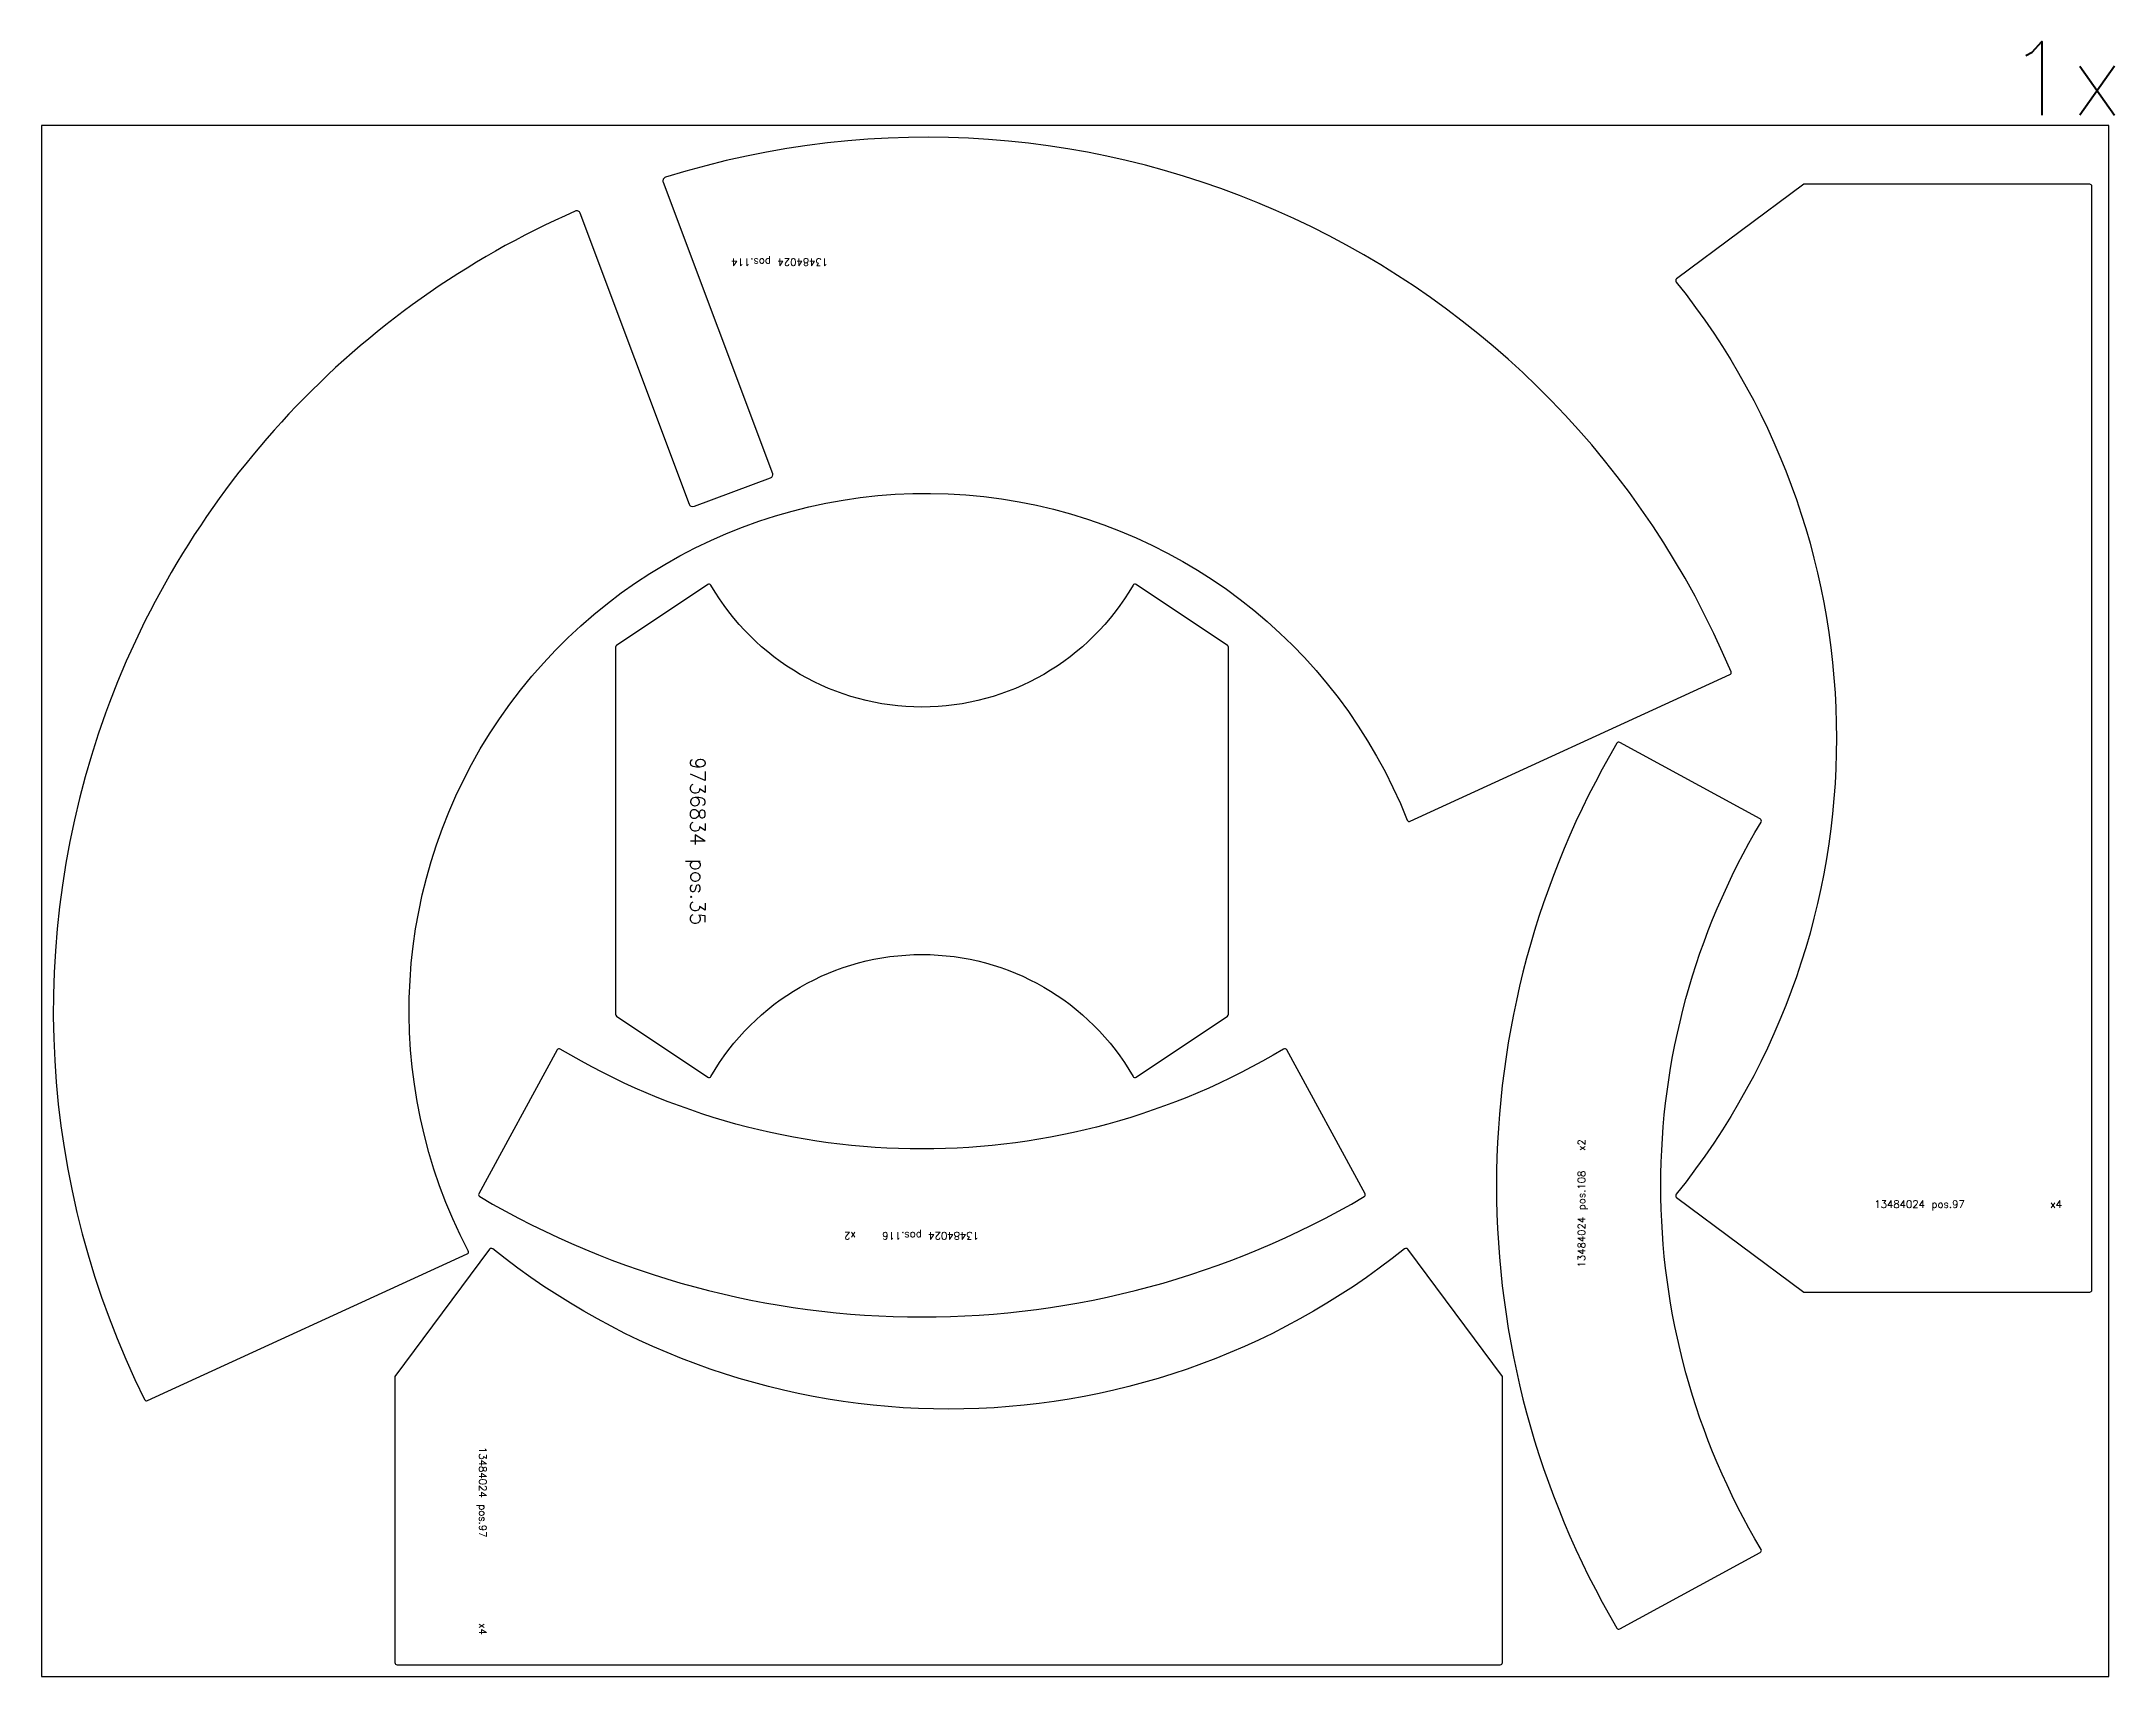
# Model space of a CAD drawing. Header units: millimetres. Extents: x 0 to 11625, y 0 to 2236.
# Drawn here: x 5880 to 8688, y 0 to 2214 of the extents above; entities that cross this region are included whole.
import ezdxf

# ---------------------------------------------------------------- set-up
doc = ezdxf.new("R2010")
doc.units = ezdxf.units.MM
for name, color, linetype in [('--NestedParts--', 7, 'Continuous'), ('9736864', 7, 'Continuous'), ('sheet', 24, 'Continuous'), ('Texto', 7, 'Continuous')]:
    doc.layers.add(name, color=color, linetype=linetype)
doc.styles.get("Standard").update_dxf_attribs({"font": 'txt.shx'})

msp = doc.modelspace()

# ---------------------------------------------------------------- linework, layer by layer
at = {"layer": '--NestedParts--', "color": 7}
for points in [[(6456.6, 572.1, 0.42971), (6458, 576.2, -1.054053), (7729.7, 1159.5, 0.42971), (7733.8, 1157.9), (8166.8, 1356.5, 0.405054), (8168.3, 1360.4, 0.386586), (6725.2, 2029.8, 0.430484), (6722, 2023.3), (6869.9, 1628.9, -0.414214), (6866.9, 1622.5), (6763.9, 1583.9, -0.414214), (6757.5, 1586.8), (6609.6, 1981.2, 0.430484), (6602.9, 1984, 0.428204), (6019.7, 374.9, 0.405054), (6023.6, 373.5)], [(8654, 520.4, 0.414214), (8657, 523.4), (8657, 2017.4, 0.414214), (8654, 2020.4), (8267, 2020.4), (8094.5, 1892.3, 0.425123), (8094, 1888, -0.351498), (8094, 652.9, 0.425123), (8094.5, 648.6), (8267, 520.4)], [(8207.8, 168.1, 0.425912), (8209, 172.2, -0.275943), (8209, 1156.9, 0.425912), (8207.8, 1161.1), (8017.6, 1264.7, 0.404734), (8013.6, 1263.6, 0.272017), (8013.6, 65.6, 0.404734), (8017.6, 64.4)], [(7566.5, 848.3, 0.425775), (7562.3, 849.4, -0.275986), (6582.7, 849.4, 0.425775), (6578.5, 848.3), (6472.4, 653.7, 0.404893), (6473.5, 649.7, 0.272016), (7671.5, 649.7, 0.404893), (7672.6, 653.7)], [(6358.7, 19, 0.414214), (6361.7, 16), (7855.7, 16, 0.414214), (7858.7, 19), (7858.7, 406), (7730.5, 578.5, 0.425123), (7726.2, 579.1, -0.351498), (6491.1, 579.1, 0.425123), (6486.8, 578.5), (6358.7, 406)]]:
    msp.add_lwpolyline(points, format="xyb", close=True, dxfattribs=at)
at = {"layer": '9736864'}
msp.add_lwpolyline([(7487.5, 896.7), (7487.5, 1393.5, 0.250283), (7486.2, 1395.9), (7362.6, 1478.6, 0.433842), (7358.4, 1477.7, -0.577569), (6786.7, 1477.7, 0.433842), (6782.4, 1478.6), (6658.8, 1395.9, 0.250283), (6657.5, 1393.5), (6657.5, 896.7, 0.250283), (6658.8, 894.2), (6782.4, 811.5, 0.433842), (6786.7, 812.5, -0.577569), (7358.4, 812.5, 0.433842), (7362.6, 811.5), (7486.2, 894.2, 0.250283)], format="xyb", close=True, dxfattribs=at)
at = {"layer": 'sheet', "color": 7}
msp.add_lwpolyline([(5880, 0), (8680, 0), (8680, 2100), (5880, 2100)], close=True, dxfattribs=at)

# ---------------------------------------------------------------- texts
at = {"insert": (8541.9, 2213.7), "char_height": 100, "attachment_point": 1}
msp.add_mtext_dynamic_manual_height_columns('1x', width=950.971, gutter_width=1, heights=[0], dxfattribs=at)
at = {"layer": 'Texto', "color": 3, "char_height": 10, "width": 373.149, "attachment_point": 1}
for s, insert, rotation in [('13484024 pos.114', (6945.4, 1909.8), 180), ('13484024 pos.108   x2', (7960.8, 553.8), 90), ('13484024 pos.116    x2', (7149.7, 591.6), 180), ('13484024 pos.97             x4', (6482.7, 310.7), 270)]:
    msp.add_mtext(s, dxfattribs=dict(at, insert=insert, rotation=rotation))
at = {"layer": 'Texto', "insert": (6778.8, 1244.8), "char_height": 20, "attachment_point": 1, "rotation": 270}
msp.add_mtext_dynamic_manual_height_columns('9736834 pos.35', width=896.059, gutter_width=12.5, heights=[0], dxfattribs=at)
at = {"layer": 'Texto', "color": 3, "insert": (8362.3, 644.5), "char_height": 10, "width": 373.149, "attachment_point": 1}
msp.add_mtext('13484024 pos.97             x4', dxfattribs=at)

doc.saveas('drawing.dxf')
